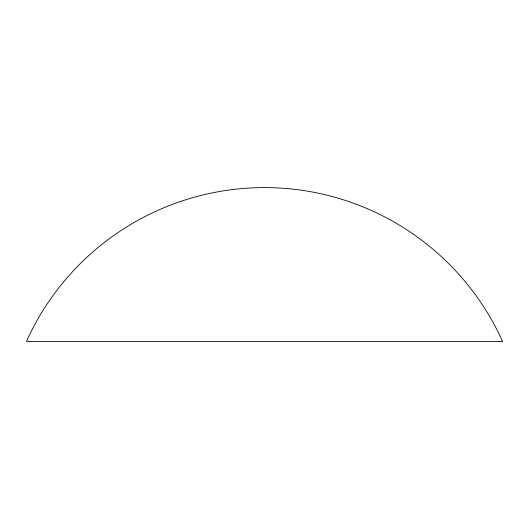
<?xml version="1.0" encoding="UTF-8"?>
<svg xmlns="http://www.w3.org/2000/svg" width="529" height="529" viewBox="0 0 529 529"><rect width="100%" height="100%" fill="white"/><g stroke="black" fill="none" stroke-linecap="round" stroke-linejoin="round"><path stroke-width="0.79" d="M502.55 341.397L26.45 341.397A261.128 261.128 0 0 1 502.55 341.397"/></g></svg>
